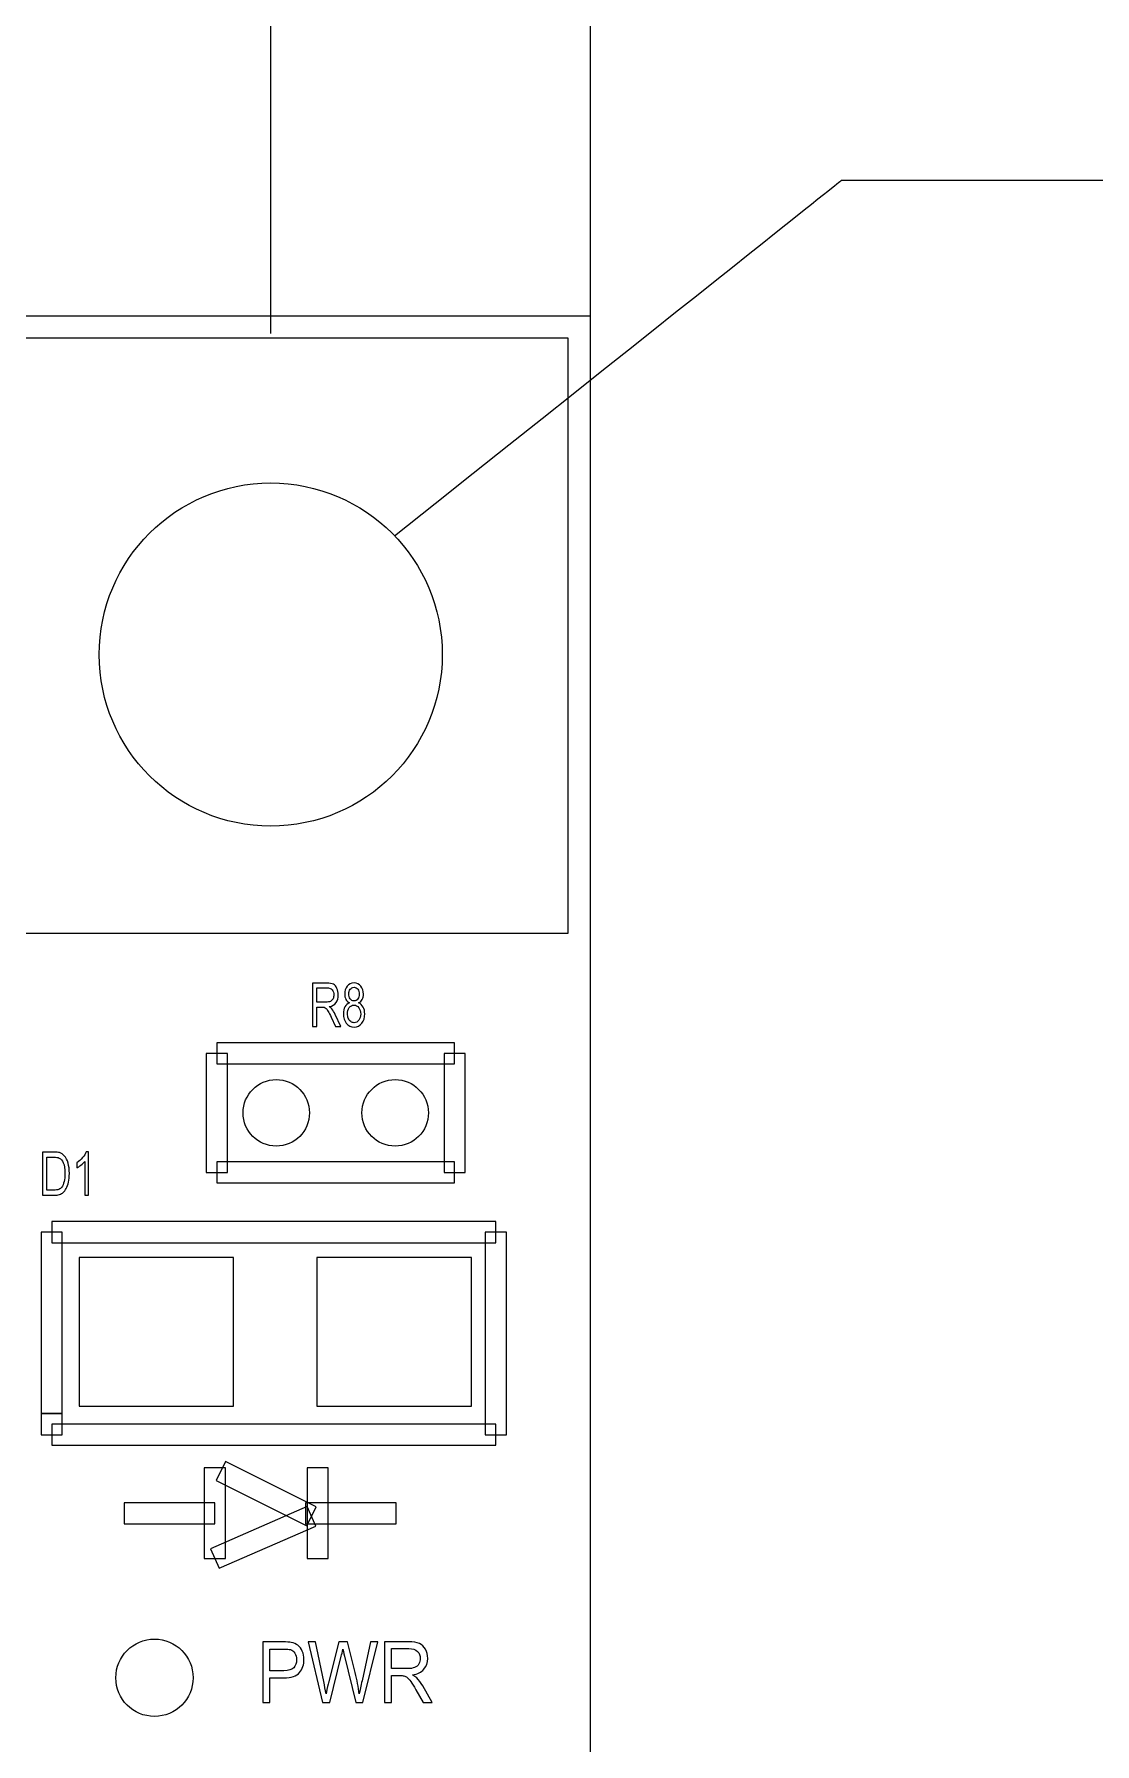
# Model space of a CAD drawing. Header units: millimetres. Extents: x -53.6 to 42.1, y -42.3 to 19.5.
# Drawn here: x 14.74 to 23.66, y -9.27 to 5.1 of the extents above; entities that cross this region are included whole.
import ezdxf

# ---------------------------------------------------------------- set-up
doc = ezdxf.new("R2010")
doc.units = ezdxf.units.MM
doc.header["$MEASUREMENT"] = 0
for name, color, linetype in [('BG_OUTLINE', 7, 'Continuous'), ('BG_SILKSCREEN_TOP', 7, 'Continuous'), ('PG_SILKSCREEN_TOP', 7, 'Continuous'), ('PIN_TOP', 7, 'Continuous'), ('RD_SILKSCREEN_TOP', 7, 'Continuous')]:
    doc.layers.add(name, color=color, linetype=linetype)

msp = doc.modelspace()

# ---------------------------------------------------------------- linework, layer by layer
at = {"layer": 'BG_OUTLINE', "color": 250, "lineweight": 20}
msp.add_ellipse((16.7313, -0.1186), major_axis=(0, 1.442), ratio=1, dxfattribs=at)
for points in [[(19.4199, -5.1966), (19.4199, -5.1966), (19.4198, 19.4638), (19.4198, 19.4638)], [(16.7317, 2.5801), (16.7317, 2.5801), (16.7334, 13.4224), (16.7334, 13.4224)]]:
    msp.add_open_spline(points, degree=3, dxfattribs=at)
msp.add_open_spline([(17.7731, 0.8783), (21.5307, 3.8684), (21.5307, 3.8684), (21.5307, 3.8684), (21.5307, 3.8684), (21.5307, 3.8684), (30.5909, 3.8684), (30.5909, 3.8684)], degree=3, knots=[0, 0, 0, 0, 0.5, 0.5, 0.5, 0.5, 1, 1, 1, 1], dxfattribs=at)
at = {"layer": 'BG_OUTLINE', "color": 3, "lineweight": 9}
msp.add_open_spline([(-35.58, -42.2737), (-35.58, -42.2737), (-35.58, 2.7261), (-35.58, 2.7261), (-35.58, 2.7261), (-35.58, 2.7261), (19.4199, 2.7261), (19.4199, 2.7261), (19.4199, 2.7261), (19.4199, 2.7261), (19.4199, -42.2737), (19.4199, -42.2737), (19.4199, -42.2737), (19.4199, -42.2737), (-35.58, -42.2737), (-35.58, -42.2737)], degree=3, knots=[0, 0, 0, 0, 0.25, 0.25, 0.25, 0.25, 0.5, 0.5, 0.5, 0.5, 0.75, 0.75, 0.75, 0.75, 1, 1, 1, 1], dxfattribs=at)
at = {"layer": 'BG_SILKSCREEN_TOP', "color": 2}
for points, knots in [([(16.6635, -8.9259), (16.6635, -8.9259), (16.6635, -8.4168), (16.6635, -8.4168), (16.6635, -8.4168), (16.6635, -8.4168), (16.8349, -8.4168), (16.8349, -8.4168), (16.8349, -8.4168), (16.8651, -8.4168), (16.8882, -8.4185), (16.9041, -8.4217), (16.9041, -8.4217), (16.9264, -8.4258), (16.9451, -8.4337), (16.9602, -8.4455), (16.9602, -8.4455), (16.9753, -8.4571), (16.9874, -8.4736), (16.9966, -8.4946), (16.9966, -8.4946), (17.0058, -8.5157), (17.0104, -8.5388), (17.0104, -8.564), (17.0104, -8.564), (17.0104, -8.6073), (16.9982, -8.644), (16.9736, -8.674), (16.9736, -8.674), (16.949, -8.7039), (16.9045, -8.7189), (16.8402, -8.7189), (16.8402, -8.7189), (16.8402, -8.7189), (16.7236, -8.7189), (16.7236, -8.7189), (16.7236, -8.7189), (16.7236, -8.7189), (16.7236, -8.9259), (16.7236, -8.9259), (16.7236, -8.9259), (16.7236, -8.9259), (16.6635, -8.9259), (16.6635, -8.9259)], [0, 0, 0, 0, 0.0909091, 0.0909091, 0.0909091, 0.0909091, 0.1818182, 0.1818182, 0.1818182, 0.1818182, 0.2727273, 0.2727273, 0.2727273, 0.2727273, 0.3636364, 0.3636364, 0.3636364, 0.3636364, 0.4545455, 0.4545455, 0.4545455, 0.4545455, 0.5454545, 0.5454545, 0.5454545, 0.5454545, 0.6363636, 0.6363636, 0.6363636, 0.6363636, 0.7272727, 0.7272727, 0.7272727, 0.7272727, 0.8181818, 0.8181818, 0.8181818, 0.8181818, 0.9090909, 0.9090909, 0.9090909, 0.9090909, 1, 1, 1, 1]), ([(16.7236, -8.6588), (16.7236, -8.6588), (16.8412, -8.6588), (16.8412, -8.6588), (16.8412, -8.6588), (16.88, -8.6588), (16.9076, -8.6508), (16.924, -8.6345), (16.924, -8.6345), (16.9402, -8.6183), (16.9484, -8.5955), (16.9484, -8.5662), (16.9484, -8.5662), (16.9484, -8.5448), (16.9436, -8.5266), (16.9341, -8.5114), (16.9341, -8.5114), (16.9244, -8.4962), (16.9118, -8.4863), (16.896, -8.4814), (16.896, -8.4814), (16.8858, -8.4784), (16.8673, -8.4769), (16.8399, -8.4769), (16.8399, -8.4769), (16.8399, -8.4769), (16.7236, -8.4769), (16.7236, -8.4769), (16.7236, -8.4769), (16.7236, -8.4769), (16.7236, -8.6588), (16.7236, -8.6588)], [0, 0, 0, 0, 0.125, 0.125, 0.125, 0.125, 0.25, 0.25, 0.25, 0.25, 0.375, 0.375, 0.375, 0.375, 0.5, 0.5, 0.5, 0.5, 0.625, 0.625, 0.625, 0.625, 0.75, 0.75, 0.75, 0.75, 0.875, 0.875, 0.875, 0.875, 1, 1, 1, 1]), ([(17.1665, -8.9259), (17.1665, -8.9259), (17.0459, -8.4168), (17.0459, -8.4168), (17.0459, -8.4168), (17.0459, -8.4168), (17.1076, -8.4168), (17.1076, -8.4168), (17.1076, -8.4168), (17.1076, -8.4168), (17.1768, -8.7505), (17.1768, -8.7505), (17.1768, -8.7505), (17.1842, -8.7854), (17.1905, -8.8202), (17.1959, -8.8547), (17.1959, -8.8547), (17.2076, -8.8003), (17.2143, -8.769), (17.2164, -8.7605), (17.2164, -8.7605), (17.2164, -8.7605), (17.3029, -8.4168), (17.3029, -8.4168), (17.3029, -8.4168), (17.3029, -8.4168), (17.3755, -8.4168), (17.3755, -8.4168), (17.3755, -8.4168), (17.3755, -8.4168), (17.4406, -8.6745), (17.4406, -8.6745), (17.4406, -8.6745), (17.4568, -8.7384), (17.4686, -8.7985), (17.476, -8.8547), (17.476, -8.8547), (17.4817, -8.8225), (17.4893, -8.7856), (17.4985, -8.744), (17.4985, -8.744), (17.4985, -8.744), (17.5698, -8.4168), (17.5698, -8.4168), (17.5698, -8.4168), (17.5698, -8.4168), (17.6303, -8.4168), (17.6303, -8.4168), (17.6303, -8.4168), (17.6303, -8.4168), (17.5057, -8.9259), (17.5057, -8.9259), (17.5057, -8.9259), (17.5057, -8.9259), (17.4477, -8.9259), (17.4477, -8.9259), (17.4477, -8.9259), (17.4477, -8.9259), (17.3519, -8.5381), (17.3519, -8.5381), (17.3519, -8.5381), (17.3438, -8.5056), (17.3391, -8.4857), (17.3376, -8.4783), (17.3376, -8.4783), (17.3328, -8.5017), (17.3284, -8.5216), (17.3243, -8.5381), (17.3243, -8.5381), (17.3243, -8.5381), (17.2278, -8.9259), (17.2278, -8.9259), (17.2278, -8.9259), (17.2278, -8.9259), (17.1665, -8.9259), (17.1665, -8.9259)], [0, 0, 0, 0, 0.0526316, 0.0526316, 0.0526316, 0.0526316, 0.1052632, 0.1052632, 0.1052632, 0.1052632, 0.1578947, 0.1578947, 0.1578947, 0.1578947, 0.2105263, 0.2105263, 0.2105263, 0.2105263, 0.2631579, 0.2631579, 0.2631579, 0.2631579, 0.3157895, 0.3157895, 0.3157895, 0.3157895, 0.3684211, 0.3684211, 0.3684211, 0.3684211, 0.4210526, 0.4210526, 0.4210526, 0.4210526, 0.4736842, 0.4736842, 0.4736842, 0.4736842, 0.5263158, 0.5263158, 0.5263158, 0.5263158, 0.5789474, 0.5789474, 0.5789474, 0.5789474, 0.6315789, 0.6315789, 0.6315789, 0.6315789, 0.6842105, 0.6842105, 0.6842105, 0.6842105, 0.7368421, 0.7368421, 0.7368421, 0.7368421, 0.7894737, 0.7894737, 0.7894737, 0.7894737, 0.8421053, 0.8421053, 0.8421053, 0.8421053, 0.8947368, 0.8947368, 0.8947368, 0.8947368, 0.9473684, 0.9473684, 0.9473684, 0.9473684, 1, 1, 1, 1]), ([(17.6873, -8.9259), (17.6873, -8.9259), (17.6873, -8.4168), (17.6873, -8.4168), (17.6873, -8.4168), (17.6873, -8.4168), (17.8888, -8.4168), (17.8888, -8.4168), (17.8888, -8.4168), (17.9294, -8.4168), (17.9602, -8.4214), (17.9812, -8.4305), (17.9812, -8.4305), (18.0023, -8.4397), (18.0191, -8.4558), (18.0319, -8.4789), (18.0319, -8.4789), (18.0445, -8.5021), (18.0507, -8.5277), (18.0507, -8.5557), (18.0507, -8.5557), (18.0507, -8.5919), (18.0403, -8.6222), (18.0194, -8.647), (18.0194, -8.647), (17.9985, -8.6718), (17.9662, -8.6875), (17.9226, -8.6943), (17.9226, -8.6943), (17.9386, -8.7028), (17.9507, -8.7112), (17.9589, -8.7197), (17.9589, -8.7197), (17.9765, -8.7377), (17.9931, -8.7603), (18.0089, -8.7873), (18.0089, -8.7873), (18.0089, -8.7873), (18.0879, -8.9259), (18.0879, -8.9259), (18.0879, -8.9259), (18.0879, -8.9259), (18.0122, -8.9259), (18.0122, -8.9259), (18.0122, -8.9259), (18.0122, -8.9259), (17.9521, -8.8199), (17.9521, -8.8199), (17.9521, -8.8199), (17.9345, -8.7895), (17.9201, -8.766), (17.9086, -8.7499), (17.9086, -8.7499), (17.8973, -8.7336), (17.8871, -8.7223), (17.8782, -8.7159), (17.8782, -8.7159), (17.8692, -8.7093), (17.8601, -8.7048), (17.8508, -8.7022), (17.8508, -8.7022), (17.8439, -8.7007), (17.8328, -8.6999), (17.8172, -8.6999), (17.8172, -8.6999), (17.8172, -8.6999), (17.7475, -8.6999), (17.7475, -8.6999), (17.7475, -8.6999), (17.7475, -8.6999), (17.7475, -8.9259), (17.7475, -8.9259), (17.7475, -8.9259), (17.7475, -8.9259), (17.6873, -8.9259), (17.6873, -8.9259)], [0, 0, 0, 0, 0.0526316, 0.0526316, 0.0526316, 0.0526316, 0.1052632, 0.1052632, 0.1052632, 0.1052632, 0.1578947, 0.1578947, 0.1578947, 0.1578947, 0.2105263, 0.2105263, 0.2105263, 0.2105263, 0.2631579, 0.2631579, 0.2631579, 0.2631579, 0.3157895, 0.3157895, 0.3157895, 0.3157895, 0.3684211, 0.3684211, 0.3684211, 0.3684211, 0.4210526, 0.4210526, 0.4210526, 0.4210526, 0.4736842, 0.4736842, 0.4736842, 0.4736842, 0.5263158, 0.5263158, 0.5263158, 0.5263158, 0.5789474, 0.5789474, 0.5789474, 0.5789474, 0.6315789, 0.6315789, 0.6315789, 0.6315789, 0.6842105, 0.6842105, 0.6842105, 0.6842105, 0.7368421, 0.7368421, 0.7368421, 0.7368421, 0.7894737, 0.7894737, 0.7894737, 0.7894737, 0.8421053, 0.8421053, 0.8421053, 0.8421053, 0.8947368, 0.8947368, 0.8947368, 0.8947368, 0.9473684, 0.9473684, 0.9473684, 0.9473684, 1, 1, 1, 1]), ([(17.7475, -8.6415), (17.7475, -8.6415), (17.8768, -8.6415), (17.8768, -8.6415), (17.8768, -8.6415), (17.9042, -8.6415), (17.9258, -8.6383), (17.9412, -8.6319), (17.9412, -8.6319), (17.9568, -8.6255), (17.9686, -8.6153), (17.9766, -8.6014), (17.9766, -8.6014), (17.9846, -8.5874), (17.9886, -8.5722), (17.9886, -8.5557), (17.9886, -8.5557), (17.9886, -8.5317), (17.981, -8.5119), (17.9653, -8.4963), (17.9653, -8.4963), (17.9497, -8.4808), (17.9251, -8.4731), (17.8913, -8.4731), (17.8913, -8.4731), (17.8913, -8.4731), (17.7475, -8.4731), (17.7475, -8.4731), (17.7475, -8.4731), (17.7475, -8.4731), (17.7475, -8.6415), (17.7475, -8.6415)], [0, 0, 0, 0, 0.125, 0.125, 0.125, 0.125, 0.25, 0.25, 0.25, 0.25, 0.375, 0.375, 0.375, 0.375, 0.5, 0.5, 0.5, 0.5, 0.625, 0.625, 0.625, 0.625, 0.75, 0.75, 0.75, 0.75, 0.875, 0.875, 0.875, 0.875, 1, 1, 1, 1])]:
    msp.add_open_spline(points, degree=3, knots=knots, dxfattribs=at)
at = {"layer": 'PG_SILKSCREEN_TOP', "color": 6, "lineweight": 9}
for points in [[(16.2774, -3.5595), (16.2774, -3.5595), (16.2774, -3.3817), (16.2774, -3.3817), (16.2774, -3.3817), (16.2774, -3.3817), (18.2774, -3.3817), (18.2774, -3.3817), (18.2774, -3.3817), (18.2774, -3.3817), (18.2774, -3.5595), (18.2774, -3.5595), (18.2774, -3.5595), (18.2774, -3.5595), (16.2774, -3.5595), (16.2774, -3.5595)], [(16.3663, -4.4704), (16.3663, -4.4704), (16.1885, -4.4704), (16.1885, -4.4704), (16.1885, -4.4704), (16.1885, -4.4704), (16.1885, -3.4706), (16.1885, -3.4706), (16.1885, -3.4706), (16.1885, -3.4706), (16.3663, -3.4706), (16.3663, -3.4706), (16.3663, -3.4706), (16.3663, -3.4706), (16.3663, -4.4704), (16.3663, -4.4704)], [(18.1885, -3.4706), (18.1885, -3.4706), (18.3663, -3.4706), (18.3663, -3.4706), (18.3663, -3.4706), (18.3663, -3.4706), (18.3663, -4.4704), (18.3663, -4.4704), (18.3663, -4.4704), (18.3663, -4.4704), (18.1885, -4.4704), (18.1885, -4.4704), (18.1885, -4.4704), (18.1885, -4.4704), (18.1885, -3.4706), (18.1885, -3.4706)], [(18.2774, -4.3815), (18.2774, -4.3815), (18.2774, -4.5593), (18.2774, -4.5593), (18.2774, -4.5593), (18.2774, -4.5593), (16.2774, -4.5593), (16.2774, -4.5593), (16.2774, -4.5593), (16.2774, -4.5593), (16.2774, -4.3815), (16.2774, -4.3815), (16.2774, -4.3815), (16.2774, -4.3815), (18.2774, -4.3815), (18.2774, -4.3815)], [(14.8898, -5.0627), (14.8898, -5.0627), (14.8898, -4.8849), (14.8898, -4.8849), (14.8898, -4.8849), (14.8898, -4.8849), (18.6236, -4.8849), (18.6236, -4.8849), (18.6236, -4.8849), (18.6236, -4.8849), (18.6236, -5.0627), (18.6236, -5.0627), (18.6236, -5.0627), (18.6236, -5.0627), (14.8898, -5.0627), (14.8898, -5.0627)], [(14.9787, -6.4978), (14.9787, -6.4978), (14.8009, -6.4978), (14.8009, -6.4978), (14.8009, -6.4978), (14.8009, -6.4978), (14.8009, -4.9738), (14.8009, -4.9738), (14.8009, -4.9738), (14.8009, -4.9738), (14.9787, -4.9738), (14.9787, -4.9738), (14.9787, -4.9738), (14.9787, -4.9738), (14.9787, -6.4978), (14.9787, -6.4978)], [(18.5347, -4.9738), (18.5347, -4.9738), (18.7125, -4.9738), (18.7125, -4.9738), (18.7125, -4.9738), (18.7125, -4.9738), (18.7125, -6.6756), (18.7125, -6.6756), (18.7125, -6.6756), (18.7125, -6.6756), (18.5347, -6.6756), (18.5347, -6.6756), (18.5347, -6.6756), (18.5347, -6.6756), (18.5347, -4.9738), (18.5347, -4.9738)], [(14.9787, -6.6756), (14.9787, -6.6756), (14.8009, -6.6756), (14.8009, -6.6756), (14.8009, -6.6756), (14.8009, -6.6756), (14.8009, -6.4978), (14.8009, -6.4978), (14.8009, -6.4978), (14.8009, -6.4978), (14.9787, -6.4978), (14.9787, -6.4978), (14.9787, -6.4978), (14.9787, -6.4978), (14.9787, -6.6756), (14.9787, -6.6756)], [(18.6236, -6.5867), (18.6236, -6.5867), (18.6236, -6.7645), (18.6236, -6.7645), (18.6236, -6.7645), (18.6236, -6.7645), (14.8898, -6.7645), (14.8898, -6.7645), (14.8898, -6.7645), (14.8898, -6.7645), (14.8898, -6.5867), (14.8898, -6.5867), (14.8898, -6.5867), (14.8898, -6.5867), (18.6236, -6.5867), (18.6236, -6.5867)], [(16.3503, -7.717), (16.3503, -7.717), (16.1725, -7.717), (16.1725, -7.717), (16.1725, -7.717), (16.1725, -7.717), (16.1725, -6.955), (16.1725, -6.955), (16.1725, -6.955), (16.1725, -6.955), (16.3503, -6.955), (16.3503, -6.955), (16.3503, -6.955), (16.3503, -6.955), (16.3503, -7.717), (16.3503, -7.717)], [(17.114, -7.2818), (17.114, -7.2818), (17.0345, -7.4409), (17.0345, -7.4409), (17.0345, -7.4409), (17.0345, -7.4409), (16.2725, -7.0599), (16.2725, -7.0599), (16.2725, -7.0599), (16.2725, -7.0599), (16.352, -6.9008), (16.352, -6.9008), (16.352, -6.9008), (16.352, -6.9008), (17.114, -7.2818), (17.114, -7.2818)], [(17.2139, -7.717), (17.2139, -7.717), (17.0361, -7.717), (17.0361, -7.717), (17.0361, -7.717), (17.0361, -7.717), (17.0361, -6.955), (17.0361, -6.955), (17.0361, -6.955), (17.0361, -6.955), (17.2139, -6.955), (17.2139, -6.955), (17.2139, -6.955), (17.2139, -6.955), (17.2139, -7.717), (17.2139, -7.717)], [(16.2614, -7.2471), (16.2614, -7.2471), (16.2614, -7.4249), (16.2614, -7.4249), (16.2614, -7.4249), (16.2614, -7.4249), (15.4994, -7.4249), (15.4994, -7.4249), (15.4994, -7.4249), (15.4994, -7.4249), (15.4994, -7.2471), (15.4994, -7.2471), (15.4994, -7.2471), (15.4994, -7.2471), (16.2614, -7.2471), (16.2614, -7.2471)], [(16.2971, -7.7984), (16.2971, -7.7984), (16.2258, -7.6355), (16.2258, -7.6355), (16.2258, -7.6355), (16.2258, -7.6355), (17.0386, -7.2799), (17.0386, -7.2799), (17.0386, -7.2799), (17.0386, -7.2799), (17.1099, -7.4428), (17.1099, -7.4428), (17.1099, -7.4428), (17.1099, -7.4428), (16.2971, -7.7984), (16.2971, -7.7984)], [(17.0234, -7.4249), (17.0234, -7.4249), (17.0234, -7.2471), (17.0234, -7.2471), (17.0234, -7.2471), (17.0234, -7.2471), (17.7854, -7.2471), (17.7854, -7.2471), (17.7854, -7.2471), (17.7854, -7.2471), (17.7854, -7.4249), (17.7854, -7.4249), (17.7854, -7.4249), (17.7854, -7.4249), (17.0234, -7.4249), (17.0234, -7.4249)]]:
    msp.add_open_spline(points, degree=3, knots=[0, 0, 0, 0, 0.25, 0.25, 0.25, 0.25, 0.5, 0.5, 0.5, 0.5, 0.75, 0.75, 0.75, 0.75, 1, 1, 1, 1], dxfattribs=at)
at = {"layer": 'PIN_TOP', "lineweight": 9}
for points in [[(14.2313, -2.4598), (14.2313, -2.4598), (14.2313, 2.5401), (14.2313, 2.5401), (14.2313, 2.5401), (14.2313, 2.5401), (19.2313, 2.5401), (19.2313, 2.5401), (19.2313, 2.5401), (19.2313, 2.5401), (19.2313, -2.4598), (19.2313, -2.4598), (19.2313, -2.4598), (19.2313, -2.4598), (14.2313, -2.4598), (14.2313, -2.4598)], [(17.0569, -3.9705), (17.0569, -3.8161), (16.9319, -3.6911), (16.7776, -3.6911), (16.7776, -3.6911), (16.6232, -3.691), (16.4982, -3.8161), (16.4982, -3.9704), (16.4982, -3.9704), (16.4981, -4.1248), (16.6232, -4.2498), (16.7775, -4.2498), (16.7775, -4.2498), (16.9319, -4.2499), (17.0569, -4.1248), (17.0569, -3.9705)], [(18.0567, -3.9705), (18.0567, -3.8161), (17.9317, -3.6911), (17.7774, -3.6911), (17.7774, -3.6911), (17.623, -3.691), (17.498, -3.8161), (17.498, -3.9704), (17.498, -3.9704), (17.4979, -4.1248), (17.623, -4.2498), (17.7773, -4.2498), (17.7773, -4.2498), (17.9317, -4.2499), (18.0567, -4.1248), (18.0567, -3.9705)], [(16.4194, -6.4369), (16.4194, -6.4369), (15.1194, -6.4369), (15.1194, -6.4369), (15.1194, -6.4369), (15.1194, -6.4369), (15.1194, -5.187), (15.1194, -5.187), (15.1194, -5.187), (15.1194, -5.187), (16.4194, -5.187), (16.4194, -5.187), (16.4194, -5.187), (16.4194, -5.187), (16.4194, -6.4369), (16.4194, -6.4369)], [(18.4194, -6.4369), (18.4194, -6.4369), (17.1194, -6.4369), (17.1194, -6.4369), (17.1194, -6.4369), (17.1194, -6.4369), (17.1194, -5.187), (17.1194, -5.187), (17.1194, -5.187), (17.1194, -5.187), (18.4194, -5.187), (18.4194, -5.187), (18.4194, -5.187), (18.4194, -5.187), (18.4194, -6.4369), (18.4194, -6.4369)], [(16.0784, -8.7185), (16.0784, -8.539), (15.9329, -8.3935), (15.7535, -8.3935), (15.7535, -8.3935), (15.574, -8.3934), (15.4285, -8.539), (15.4285, -8.7184), (15.4285, -8.7184), (15.4284, -8.8979), (15.574, -9.0434), (15.7534, -9.0434), (15.7534, -9.0434), (15.9329, -9.0435), (16.0784, -8.8979), (16.0784, -8.7185)]]:
    msp.add_open_spline(points, degree=3, knots=[0, 0, 0, 0, 0.25, 0.25, 0.25, 0.25, 0.5, 0.5, 0.5, 0.5, 0.75, 0.75, 0.75, 0.75, 1, 1, 1, 1], dxfattribs=at)
at = {"layer": 'RD_SILKSCREEN_TOP', "color": 8}
for points, knots in [([(17.0813, -3.2433), (17.0813, -3.2433), (17.0813, -2.8797), (17.0813, -2.8797), (17.0813, -2.8797), (17.0813, -2.8797), (17.2022, -2.8797), (17.2022, -2.8797), (17.2022, -2.8797), (17.2265, -2.8797), (17.245, -2.883), (17.2576, -2.8895), (17.2576, -2.8895), (17.2702, -2.896), (17.2804, -2.9075), (17.288, -2.924), (17.288, -2.924), (17.2955, -2.9406), (17.2992, -2.9589), (17.2992, -2.9789), (17.2992, -2.9789), (17.2992, -3.0047), (17.293, -3.0264), (17.2805, -3.0441), (17.2805, -3.0441), (17.268, -3.0618), (17.2486, -3.073), (17.2224, -3.0779), (17.2224, -3.0779), (17.232, -3.084), (17.2392, -3.09), (17.2442, -3.096), (17.2442, -3.096), (17.2548, -3.1088), (17.2648, -3.125), (17.2742, -3.1443), (17.2742, -3.1443), (17.2742, -3.1443), (17.3216, -3.2433), (17.3216, -3.2433), (17.3216, -3.2433), (17.3216, -3.2433), (17.2762, -3.2433), (17.2762, -3.2433), (17.2762, -3.2433), (17.2762, -3.2433), (17.2402, -3.1676), (17.2402, -3.1676), (17.2402, -3.1676), (17.2296, -3.1458), (17.2209, -3.1291), (17.214, -3.1176), (17.214, -3.1176), (17.2072, -3.106), (17.2012, -3.0978), (17.1958, -3.0933), (17.1958, -3.0933), (17.1904, -3.0886), (17.1849, -3.0854), (17.1793, -3.0835), (17.1793, -3.0835), (17.1752, -3.0824), (17.1685, -3.0818), (17.1592, -3.0818), (17.1592, -3.0818), (17.1592, -3.0818), (17.1174, -3.0818), (17.1174, -3.0818), (17.1174, -3.0818), (17.1174, -3.0818), (17.1174, -3.2433), (17.1174, -3.2433), (17.1174, -3.2433), (17.1174, -3.2433), (17.0813, -3.2433), (17.0813, -3.2433)], [0, 0, 0, 0, 0.0526316, 0.0526316, 0.0526316, 0.0526316, 0.1052632, 0.1052632, 0.1052632, 0.1052632, 0.1578947, 0.1578947, 0.1578947, 0.1578947, 0.2105263, 0.2105263, 0.2105263, 0.2105263, 0.2631579, 0.2631579, 0.2631579, 0.2631579, 0.3157895, 0.3157895, 0.3157895, 0.3157895, 0.3684211, 0.3684211, 0.3684211, 0.3684211, 0.4210526, 0.4210526, 0.4210526, 0.4210526, 0.4736842, 0.4736842, 0.4736842, 0.4736842, 0.5263158, 0.5263158, 0.5263158, 0.5263158, 0.5789474, 0.5789474, 0.5789474, 0.5789474, 0.6315789, 0.6315789, 0.6315789, 0.6315789, 0.6842105, 0.6842105, 0.6842105, 0.6842105, 0.7368421, 0.7368421, 0.7368421, 0.7368421, 0.7894737, 0.7894737, 0.7894737, 0.7894737, 0.8421053, 0.8421053, 0.8421053, 0.8421053, 0.8947368, 0.8947368, 0.8947368, 0.8947368, 0.9473684, 0.9473684, 0.9473684, 0.9473684, 1, 1, 1, 1]), ([(17.1174, -3.0402), (17.1174, -3.0402), (17.1949, -3.0402), (17.1949, -3.0402), (17.1949, -3.0402), (17.2114, -3.0402), (17.2243, -3.0379), (17.2336, -3.0333), (17.2336, -3.0333), (17.2429, -3.0288), (17.25, -3.0215), (17.2548, -3.0115), (17.2548, -3.0115), (17.2596, -3.0015), (17.262, -2.9907), (17.262, -2.9789), (17.262, -2.9789), (17.262, -2.9617), (17.2574, -2.9476), (17.248, -2.9365), (17.248, -2.9365), (17.2387, -2.9254), (17.2239, -2.9199), (17.2036, -2.9199), (17.2036, -2.9199), (17.2036, -2.9199), (17.1174, -2.9199), (17.1174, -2.9199), (17.1174, -2.9199), (17.1174, -2.9199), (17.1174, -3.0402), (17.1174, -3.0402)], [0, 0, 0, 0, 0.125, 0.125, 0.125, 0.125, 0.25, 0.25, 0.25, 0.25, 0.375, 0.375, 0.375, 0.375, 0.5, 0.5, 0.5, 0.5, 0.625, 0.625, 0.625, 0.625, 0.75, 0.75, 0.75, 0.75, 0.875, 0.875, 0.875, 0.875, 1, 1, 1, 1]), ([(17.3938, -3.0461), (17.38, -3.0393), (17.3697, -3.0297), (17.363, -3.0171), (17.363, -3.0171), (17.3563, -3.0045), (17.3529, -2.9895), (17.3529, -2.9719), (17.3529, -2.9719), (17.3529, -2.9454), (17.36, -2.9233), (17.3744, -2.9052), (17.3744, -2.9052), (17.3886, -2.8872), (17.4075, -2.8781), (17.4312, -2.8781), (17.4312, -2.8781), (17.455, -2.8781), (17.4742, -2.8874), (17.4887, -2.9058), (17.4887, -2.9058), (17.5032, -2.9243), (17.5105, -2.9467), (17.5105, -2.9732), (17.5105, -2.9732), (17.5105, -2.9901), (17.5072, -3.0047), (17.5006, -3.0172), (17.5006, -3.0172), (17.4939, -3.0297), (17.4838, -3.0393), (17.4704, -3.0461), (17.4704, -3.0461), (17.487, -3.0534), (17.4998, -3.0651), (17.5085, -3.0813), (17.5085, -3.0813), (17.5172, -3.0975), (17.5216, -3.1169), (17.5216, -3.1393), (17.5216, -3.1393), (17.5216, -3.1705), (17.5134, -3.1966), (17.4969, -3.2177), (17.4969, -3.2177), (17.4804, -3.2389), (17.4587, -3.2495), (17.4318, -3.2495), (17.4318, -3.2495), (17.4049, -3.2495), (17.3832, -3.2389), (17.3667, -3.2176), (17.3667, -3.2176), (17.3502, -3.1964), (17.342, -3.1699), (17.342, -3.1381), (17.342, -3.1381), (17.342, -3.1145), (17.3464, -3.0947), (17.3554, -3.0787), (17.3554, -3.0787), (17.3644, -3.0628), (17.3772, -3.0519), (17.3938, -3.0461)], [0, 0, 0, 0, 0.0625, 0.0625, 0.0625, 0.0625, 0.125, 0.125, 0.125, 0.125, 0.1875, 0.1875, 0.1875, 0.1875, 0.25, 0.25, 0.25, 0.25, 0.3125, 0.3125, 0.3125, 0.3125, 0.375, 0.375, 0.375, 0.375, 0.4375, 0.4375, 0.4375, 0.4375, 0.5, 0.5, 0.5, 0.5, 0.5625, 0.5625, 0.5625, 0.5625, 0.625, 0.625, 0.625, 0.625, 0.6875, 0.6875, 0.6875, 0.6875, 0.75, 0.75, 0.75, 0.75, 0.8125, 0.8125, 0.8125, 0.8125, 0.875, 0.875, 0.875, 0.875, 0.9375, 0.9375, 0.9375, 0.9375, 1, 1, 1, 1]), ([(17.3872, -2.9704), (17.3872, -2.9876), (17.3913, -3.0017), (17.3996, -3.0126), (17.3996, -3.0126), (17.4079, -3.0235), (17.4187, -3.029), (17.432, -3.029), (17.432, -3.029), (17.4448, -3.029), (17.4555, -3.0236), (17.4638, -3.0128), (17.4638, -3.0128), (17.472, -3.0019), (17.476, -2.9886), (17.476, -2.973), (17.476, -2.973), (17.476, -2.9565), (17.4718, -2.9428), (17.4634, -2.9316), (17.4634, -2.9316), (17.4548, -2.9205), (17.4443, -2.9149), (17.4316, -2.9149), (17.4316, -2.9149), (17.4188, -2.9149), (17.4082, -2.9204), (17.3998, -2.9312), (17.3998, -2.9312), (17.3913, -2.9421), (17.3872, -2.9553), (17.3872, -2.9704)], [0, 0, 0, 0, 0.125, 0.125, 0.125, 0.125, 0.25, 0.25, 0.25, 0.25, 0.375, 0.375, 0.375, 0.375, 0.5, 0.5, 0.5, 0.5, 0.625, 0.625, 0.625, 0.625, 0.75, 0.75, 0.75, 0.75, 0.875, 0.875, 0.875, 0.875, 1, 1, 1, 1]), ([(17.3764, -3.1384), (17.3764, -3.1511), (17.3786, -3.1635), (17.3831, -3.1753), (17.3831, -3.1753), (17.3876, -3.1873), (17.3944, -3.1965), (17.4033, -3.203), (17.4033, -3.203), (17.4123, -3.2095), (17.4219, -3.2128), (17.4322, -3.2128), (17.4322, -3.2128), (17.4482, -3.2128), (17.4614, -3.206), (17.4718, -3.1922), (17.4718, -3.1922), (17.4822, -3.1784), (17.4874, -3.161), (17.4874, -3.1398), (17.4874, -3.1398), (17.4874, -3.1183), (17.482, -3.1006), (17.4713, -3.0865), (17.4713, -3.0865), (17.4606, -3.0724), (17.4472, -3.0654), (17.431, -3.0654), (17.431, -3.0654), (17.4153, -3.0654), (17.4022, -3.0724), (17.3919, -3.0862), (17.3919, -3.0862), (17.3816, -3.1002), (17.3764, -3.1176), (17.3764, -3.1384)], [0, 0, 0, 0, 0.1111111, 0.1111111, 0.1111111, 0.1111111, 0.2222222, 0.2222222, 0.2222222, 0.2222222, 0.3333333, 0.3333333, 0.3333333, 0.3333333, 0.4444444, 0.4444444, 0.4444444, 0.4444444, 0.5555556, 0.5555556, 0.5555556, 0.5555556, 0.6666667, 0.6666667, 0.6666667, 0.6666667, 0.7777778, 0.7777778, 0.7777778, 0.7777778, 0.8888889, 0.8888889, 0.8888889, 0.8888889, 1, 1, 1, 1]), ([(14.8125, -4.6632), (14.8125, -4.6632), (14.8125, -4.2996), (14.8125, -4.2996), (14.8125, -4.2996), (14.8125, -4.2996), (14.9064, -4.2996), (14.9064, -4.2996), (14.9064, -4.2996), (14.9276, -4.2996), (14.9438, -4.3013), (14.955, -4.3048), (14.955, -4.3048), (14.9706, -4.3095), (14.984, -4.3183), (14.995, -4.3308), (14.995, -4.3308), (15.0094, -4.3471), (15.0202, -4.3677), (15.0272, -4.3929), (15.0272, -4.3929), (15.0344, -4.4182), (15.038, -4.447), (15.038, -4.4794), (15.038, -4.4794), (15.038, -4.507), (15.0356, -4.5315), (15.0307, -4.5528), (15.0307, -4.5528), (15.0259, -4.5741), (15.0197, -4.5918), (15.0121, -4.6058), (15.0121, -4.6058), (15.0045, -4.6198), (14.9962, -4.6308), (14.9872, -4.6387), (14.9872, -4.6387), (14.9783, -4.6468), (14.9674, -4.6529), (14.9548, -4.657), (14.9548, -4.657), (14.942, -4.6612), (14.9274, -4.6632), (14.9109, -4.6632), (14.9109, -4.6632), (14.9109, -4.6632), (14.8125, -4.6632), (14.8125, -4.6632)], [0, 0, 0, 0, 0.0833333, 0.0833333, 0.0833333, 0.0833333, 0.1666667, 0.1666667, 0.1666667, 0.1666667, 0.25, 0.25, 0.25, 0.25, 0.3333333, 0.3333333, 0.3333333, 0.3333333, 0.4166667, 0.4166667, 0.4166667, 0.4166667, 0.5, 0.5, 0.5, 0.5, 0.5833333, 0.5833333, 0.5833333, 0.5833333, 0.6666667, 0.6666667, 0.6666667, 0.6666667, 0.75, 0.75, 0.75, 0.75, 0.8333333, 0.8333333, 0.8333333, 0.8333333, 0.9166667, 0.9166667, 0.9166667, 0.9166667, 1, 1, 1, 1]), ([(15.2002, -4.6632), (15.2002, -4.6632), (15.1668, -4.6632), (15.1668, -4.6632), (15.1668, -4.6632), (15.1668, -4.6632), (15.1668, -4.3787), (15.1668, -4.3787), (15.1668, -4.3787), (15.1587, -4.389), (15.1482, -4.3992), (15.1351, -4.4095), (15.1351, -4.4095), (15.1219, -4.4197), (15.1102, -4.4274), (15.0998, -4.4325), (15.0998, -4.4325), (15.0998, -4.4325), (15.0998, -4.3894), (15.0998, -4.3894), (15.0998, -4.3894), (15.1185, -4.3776), (15.1349, -4.3634), (15.1489, -4.3467), (15.1489, -4.3467), (15.1628, -4.33), (15.1728, -4.3138), (15.1787, -4.298), (15.1787, -4.298), (15.1787, -4.298), (15.2002, -4.298), (15.2002, -4.298), (15.2002, -4.298), (15.2002, -4.298), (15.2002, -4.6632), (15.2002, -4.6632)], [0, 0, 0, 0, 0.1111111, 0.1111111, 0.1111111, 0.1111111, 0.2222222, 0.2222222, 0.2222222, 0.2222222, 0.3333333, 0.3333333, 0.3333333, 0.3333333, 0.4444444, 0.4444444, 0.4444444, 0.4444444, 0.5555556, 0.5555556, 0.5555556, 0.5555556, 0.6666667, 0.6666667, 0.6666667, 0.6666667, 0.7777778, 0.7777778, 0.7777778, 0.7777778, 0.8888889, 0.8888889, 0.8888889, 0.8888889, 1, 1, 1, 1]), ([(14.8486, -4.6203), (14.8486, -4.6203), (14.9068, -4.6203), (14.9068, -4.6203), (14.9068, -4.6203), (14.9248, -4.6203), (14.939, -4.6181), (14.9492, -4.6136), (14.9492, -4.6136), (14.9594, -4.6091), (14.9675, -4.6028), (14.9736, -4.5947), (14.9736, -4.5947), (14.9822, -4.5834), (14.9888, -4.568), (14.9936, -4.5487), (14.9936, -4.5487), (14.9984, -4.5294), (15.0008, -4.5061), (15.0008, -4.4786), (15.0008, -4.4786), (15.0008, -4.4406), (14.9961, -4.4114), (14.9867, -4.391), (14.9867, -4.391), (14.9774, -4.3705), (14.966, -4.3569), (14.9526, -4.3499), (14.9526, -4.3499), (14.9429, -4.3449), (14.9273, -4.3425), (14.9059, -4.3425), (14.9059, -4.3425), (14.9059, -4.3425), (14.8486, -4.3425), (14.8486, -4.3425), (14.8486, -4.3425), (14.8486, -4.3425), (14.8486, -4.6203), (14.8486, -4.6203)], [0, 0, 0, 0, 0.1, 0.1, 0.1, 0.1, 0.2, 0.2, 0.2, 0.2, 0.3, 0.3, 0.3, 0.3, 0.4, 0.4, 0.4, 0.4, 0.5, 0.5, 0.5, 0.5, 0.6, 0.6, 0.6, 0.6, 0.7, 0.7, 0.7, 0.7, 0.8, 0.8, 0.8, 0.8, 0.9, 0.9, 0.9, 0.9, 1, 1, 1, 1])]:
    msp.add_open_spline(points, degree=3, knots=knots, dxfattribs=at)

doc.saveas('drawing.dxf')
